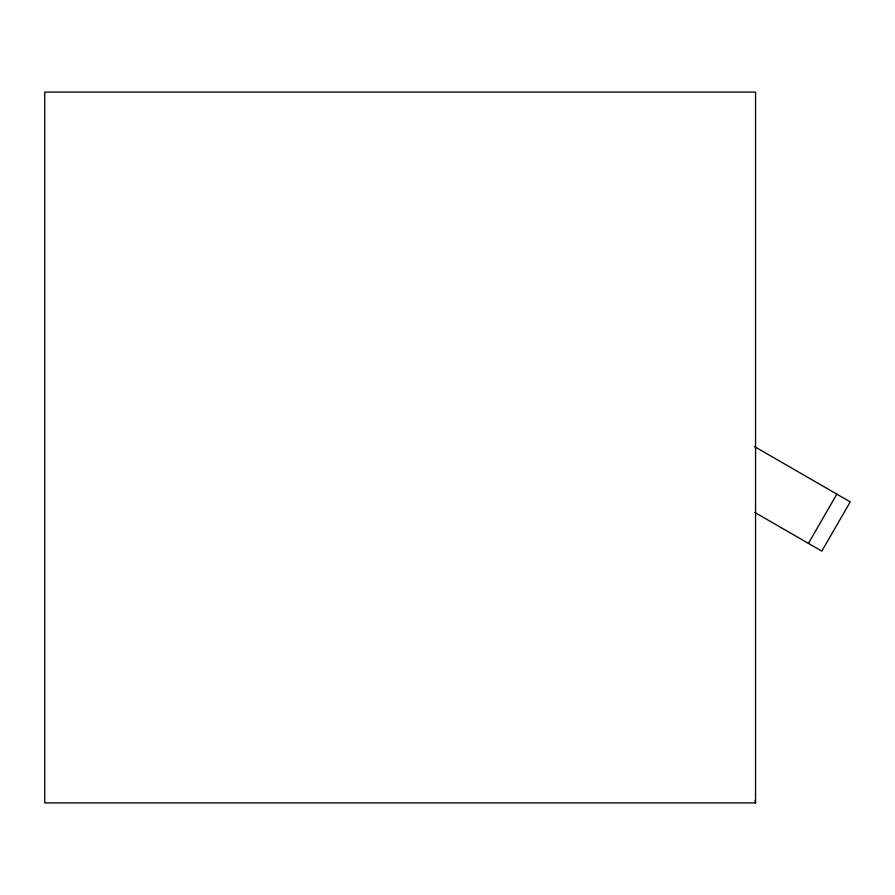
<?xml version="1.0" encoding="UTF-8"?>
<svg xmlns="http://www.w3.org/2000/svg" width="895" height="895" viewBox="0 0 895 895"><rect width="100%" height="100%" fill="white"/><g stroke="black" fill="none" stroke-linecap="round" stroke-linejoin="round"><path stroke-width="1.34" d="M808.42 543.388L836.847 494.141M755.559 802.904L44.75 802.904L44.75 92.095L755.559 92.095L755.559 802.904L755.011 800.164M754.552 446.627L850.25 501.882L821.823 551.13L754.731 512.399"/></g></svg>
